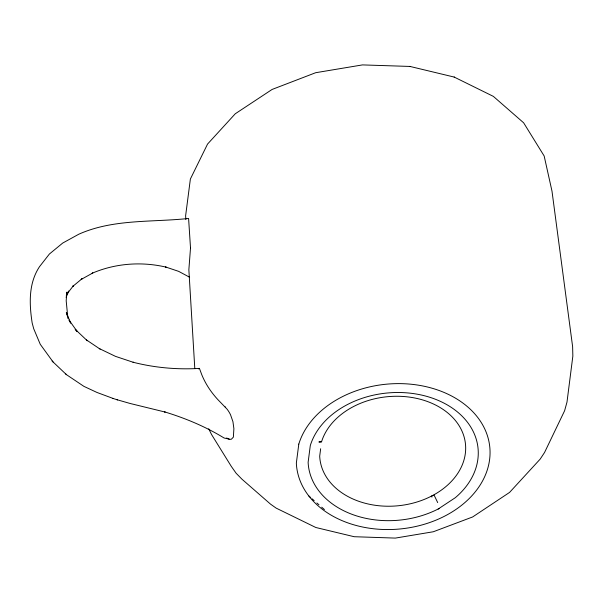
<?xml version="1.0" encoding="UTF-8"?>
<svg xmlns="http://www.w3.org/2000/svg" width="603" height="603" viewBox="0 0 603 603"><rect width="100%" height="100%" fill="white"/><g stroke="black" fill="none" stroke-linecap="round" stroke-linejoin="round"><path stroke-width="0.9" d="M53.109 362.011L40.265 344.313L33.715 328.741L32.163 322.944C29.238 303.882 28.409 283.568 39.451 266.752L49.393 254.021L62.735 243.039L78.789 234.22C113.266 218.799 151.964 222.432 188.596 218.459L190.51 248.029L188.86 269.737L194.784 368.358M66.616 294.181L66.805 292.138L66.194 300.799L67.89 318.422M320.653 448.745L319.696 456.162A73.159 54.79 -5.5 0 0 425.726 498.809A73.159 54.79 -5.5 0 0 437.688 406.136A73.159 54.79 -5.5 0 0 321.542 441.818L319.032 441.976L321.542 441.818M66.27 296.148L66.503 294.837M66.104 297.385L68.697 291.023L67.114 293.827L73.619 285.415L72.759 286.402L81.978 278.79L81.179 279.43L92.809 272.978L92.138 273.257C115.316 263.285 141.607 261.37 166.119 267.144L165.554 266.963L178.669 271.365L189.606 277.229M100.136 349.129L99.269 348.564L115.482 356.358L133.61 362.411L133.022 362.222C154.669 367.755 177.192 369.752 199.435 368.41L201.613 374.29A149.047 98.688 -2.6 0 0 218.082 399.849L226.849 408.902A16.763 8.781 65.3 0 1 230.557 414.834L232.939 421.685L233.889 428.68L233.369 437.137L231.379 439.203A16.763 6.422 56.1 0 1 227.911 438.667L226.653 437.951M190.503 247.381L190.51 248.029M198.372 368.9L199.096 368.312M438.177 509.007L455.333 497.679A85.272 63.865 -5.5 0 0 433.225 398.44A85.272 63.865 -5.5 0 0 310.289 445.594L308.125 462.313A85.272 63.865 -5.5 0 0 438.177 509.007L439.579 508.472M409.965 66.443L362.486 64.905L315.671 72.714L272.096 89.448L235.276 113.763L207.545 144.079L190.375 179.031L185.618 215.821L185.837 219.56M229.215 439.142L224.082 437.997C205.533 426.592 185.309 418.188 164.513 411.849L165.139 412.053L130.075 403.467L116.907 399.691M454.157 77.056L493.36 96.382L523.63 122.801L544.162 155.989L551.994 191.159L572.624 346.687L572.85 356.094L566.993 402.088L564.604 410.756L544.569 452.454L540.175 459.109L509.588 492.402L472.646 516.952L433.323 531.756L395.327 538.095L354.187 536.715L315.844 527.504L276.151 508.118L270.506 504.116L241.946 479.189L236.105 473.219L231.296 466.383L211.555 434.529L208.698 428.763M409.723 66.383L454.587 77.161M52.092 361.046L66.473 374.674L83.87 386.342L97.023 392.478L113.485 398.591M112.814 398.372L117.555 399.902M99.367 348.617L86.35 339.866L87.277 340.755L75.194 329.306L77.146 331.462L69.028 320.035L70.687 323.118L66.33 312.618L67.521 316.394M308.683 495.824L310.741 497.611M312.105 498.809L314.163 500.603M316.899 502.992L318.957 504.786M321.693 507.176L324.437 509.565M65.554 373.792L66.473 374.674M225.183 406.882L225.53 407.289M431.952 497.06L431.273 496.224L434.107 495.138L437.703 502.593M298.802 444.072L296.344 463.104A97.083 72.714 -5.5 0 0 437.047 519.703A97.083 72.714 -5.5 0 0 452.928 396.721A97.083 72.714 -5.5 0 0 298.802 444.072"/></g></svg>
